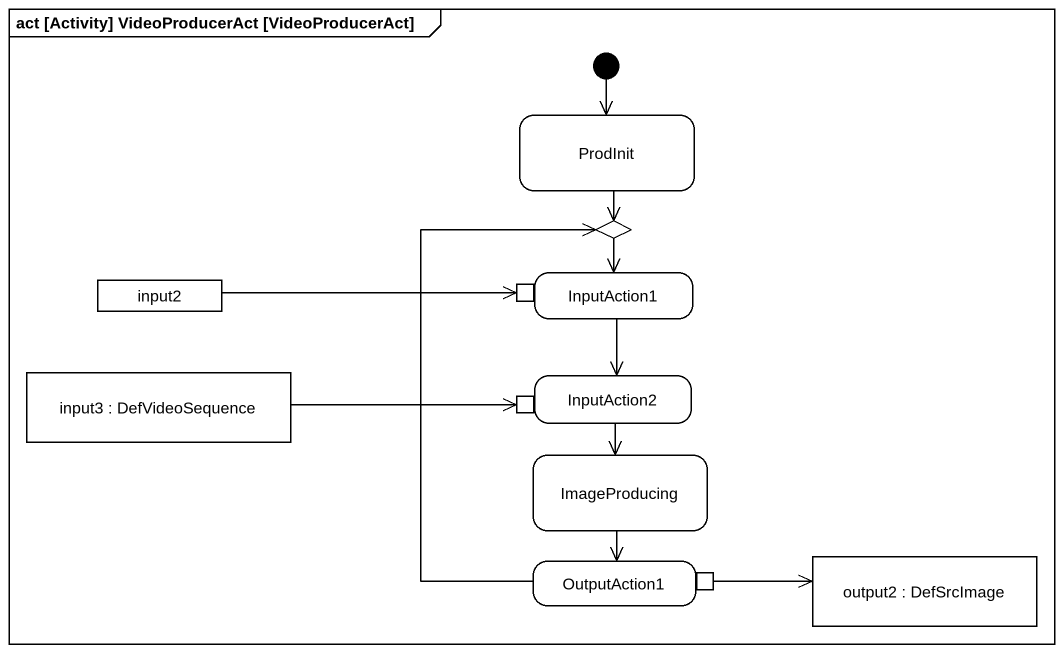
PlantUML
@startuml
mainframe act [Activity] VideoProducerAct [VideoProducerAct]
hide empty description
state ProdInit
state choice1 <<choice>>
state input2 <<object>>
state InputAction1 {
  state pin1 <<inputPin>>
}
state "input3 : DefVideoSequence" as input3 <<object>>
state InputAction2 {
  state pin2 <<inputPin>>
}
state ImageProducing
state OutputAction1 {
  state pin3 <<outputPin>>
}
state "output2 : DefSrcImage" as output2 <<object>>
[*] --> ProdInit
ProdInit --> choice1
choice1 --> InputAction1
input2 -right-> pin1
InputAction1 --> InputAction2
input3 -right-> pin2
InputAction2 --> ImageProducing
ImageProducing --> OutputAction1
OutputAction1 -up-> choice1
pin3 -right-> output2
@enduml
